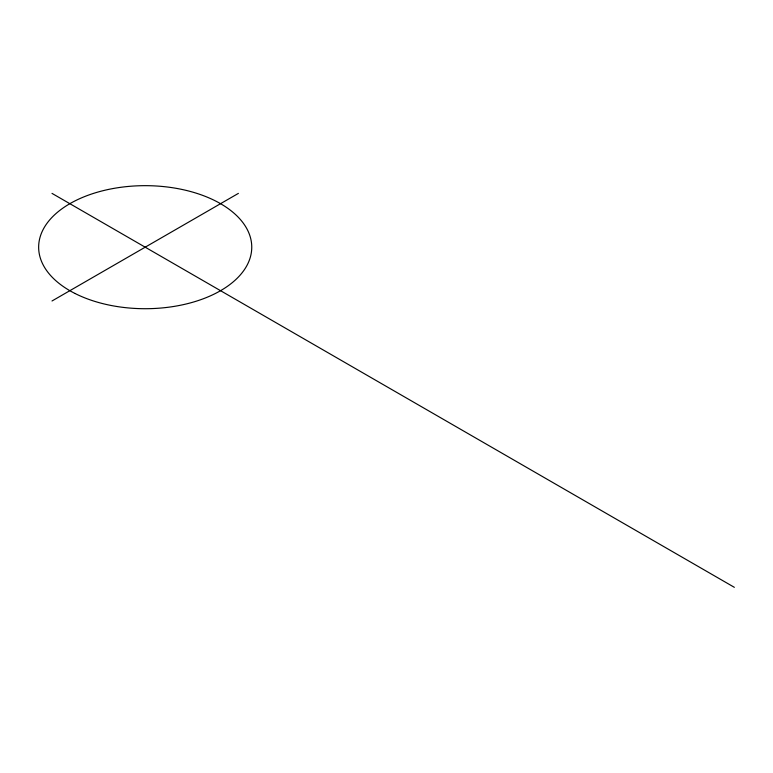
<?xml version="1.0" encoding="UTF-8"?>
<svg xmlns="http://www.w3.org/2000/svg" width="773" height="773" viewBox="0 0 773 773"><rect width="100%" height="100%" fill="white"/><g stroke="black" fill="none" stroke-linecap="round" stroke-linejoin="round"><path stroke-width="1.16" d="M52.004 300.987L238.393 193.385M52.004 193.385L734.35 587.325M74.942 293.44A106.548 61.521 0 0 0 249.708 259.187A106.548 61.521 0 0 0 110.954 188.931A106.548 61.521 0 0 0 74.942 293.44"/></g></svg>
